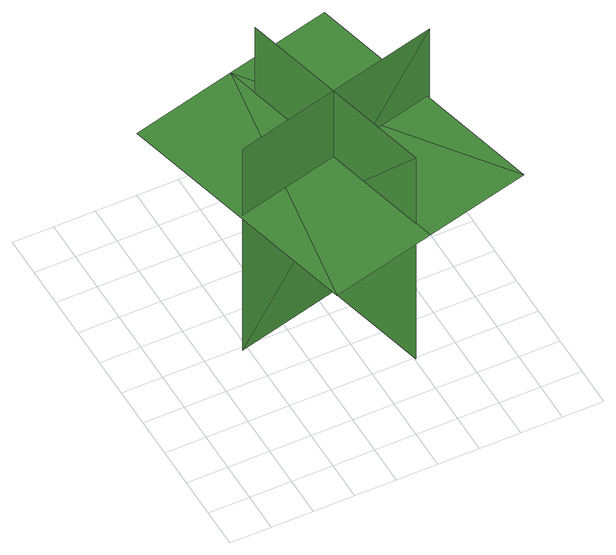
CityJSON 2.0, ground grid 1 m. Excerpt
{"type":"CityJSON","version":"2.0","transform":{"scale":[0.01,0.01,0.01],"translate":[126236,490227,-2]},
"CityObjects":{
"tree1":{"type":"SolitaryVegetationObject","geometry":[{"type":"MultiSurface","lod":"1","boundaries":[[[0,1,2]],[[0,2,3]],[[4,5,6]],[[4,6,7]],[[8,9,10]],[[8,10,11]],[[8,11,12]],[[8,12,13]]]}]}
},
"vertices":[
[187,391,51],[187,391,671],[705,521,671],[705,521,51],[378,697,51],[378,697,671],[503,197,671],[503,197,51],[359,774,469],[99,709,469],[255,87,469],[515,152,469],[774,217,469],[619,839,469]
]}
